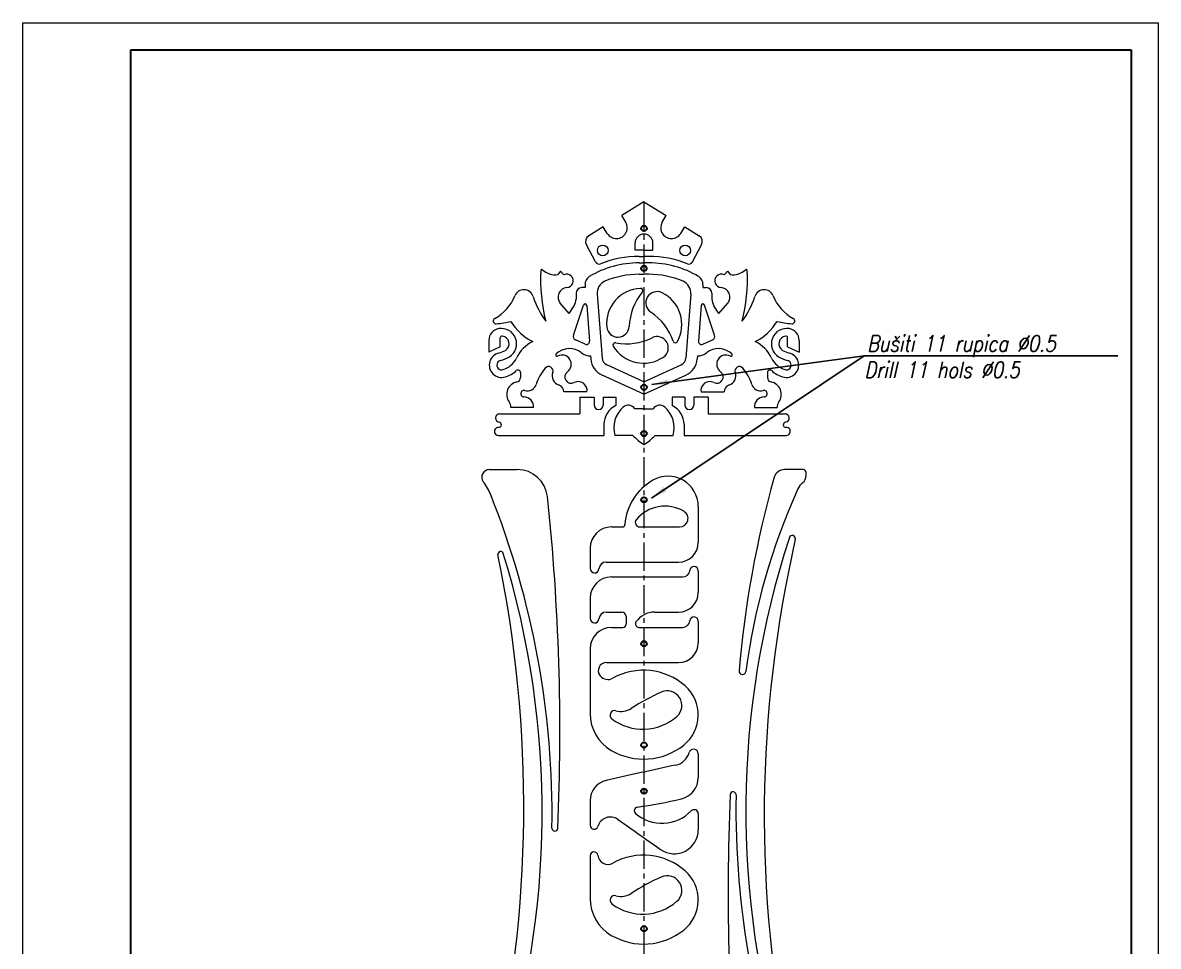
# Model space of a CAD drawing. Extents: x -234 to 800, y -95 to 506.
# Drawn here: x -233.8 to -23.8, y 31.2 to 202 of the extents above; entities that cross this region are included whole.
import ezdxf

# ---------------------------------------------------------------- set-up
doc = ezdxf.new("R2010")
doc.units = 0
doc.header["$LTSCALE"] = 7
doc.header["$MEASUREMENT"] = 0
doc.linetypes.add('CENTER2', pattern=[1.125, 0.75, -0.125, 0.125, -0.125])
doc.layers.get('0').update_dxf_attribs({"linetype": 'CONTINUOUS', "lineweight": 15})
for name, color, linetype, lineweight in [('1', 1, 'CENTER2', 15), ('3', 3, 'CONTINUOUS', 30), ('8', 252, 'CONTINUOUS', 15)]:
    doc.layers.add(name, color=color, linetype=linetype, lineweight=lineweight)
doc.styles.add('ITALICT', font='ITALICT.shx', dxfattribs={"width": 0.8, "height": 3})
doc.dimstyles.get("Standard").update_dxf_attribs({"dimtxt": 3, "dimasz": 3, "dimexe": 0.5, "dimexo": 0.5, "dimgap": 0.8, "dimtad": 1, "dimdsep": 46, "dimtxsty": 'ITALICT', "dimcen": 0.09, "dimazin": 2, "dimtfac": 1, "dimtmove": 0, "dimatfit": 3, "dimfxl": 0, "dimtolj": 1, "dimtzin": 0, "dimarcsym": 0})

msp = doc.modelspace()

# ---------------------------------------------------------------- linework, layer by layer
for p, q in [((-233.8139, -95.0065), (-233.8139, 201.9935)), ((-233.8139, 201.9935), (-23.8139, 201.9935)), ((-23.8139, 201.9935), (-23.8139, -95.0065)), ((-118.9215, 168.8607), (-123.0496, 166.3116)), ((-118.9215, 168.8607), (-114.7934, 166.3116)), ((-122.3082, 165.1108), (-123.0496, 166.3116)), ((-115.5349, 165.1108), (-114.7934, 166.3116)), ((-126.4528, 164.2103), (-129.1214, 162.5625)), ((-125.7113, 163.0094), (-126.4528, 164.2103)), ((-112.1317, 163.0094), (-111.3902, 164.2103)), ((-111.3902, 164.2103), (-108.7216, 162.5625)), ((-127.8897, 157.7603), (-129.5683, 160.9086)), ((-120.5594, 159.8968), (-120.5594, 161.2547)), ((-118.9215, 159.8968), (-120.5594, 159.8968)), ((-118.9215, 159.8968), (-118.9215, 159.8968)), ((-118.9215, 159.8968), (-117.2836, 159.8968)), ((-117.2836, 159.8968), (-117.2836, 161.2547)), ((-109.9533, 157.7603), (-108.2747, 160.9086)), ((-119.8308, 158.7739), (-118.9215, 158.7739)), ((-119.8308, 157.5739), (-118.9215, 157.5739)), ((-118.0122, 158.7739), (-118.9215, 158.7739)), ((-118.0122, 157.5739), (-118.9215, 157.5739)), ((-134.3857, 156.0134), (-134.8581, 155.3975)), ((-133.729, 155.3881), (-134.3857, 156.0134)), ((-119.8308, 155.4739), (-118.9215, 155.4739)), ((-118.0122, 155.4739), (-118.9215, 155.4739)), ((-104.114, 155.3881), (-103.4573, 156.0134)), ((-103.4573, 156.0134), (-102.9849, 155.3975)), ((-129.8182, 153.534), (-129.7771, 153.0016)), ((-108.0248, 153.534), (-108.0659, 153.0016)), ((-131.4828, 151.949), (-131.4828, 150.8705)), ((-129.7771, 153.0016), (-130.4302, 153.0016)), ((-127.5777, 151.7978), (-126.6628, 139.967)), ((-110.2653, 151.7978), (-111.1802, 139.967)), ((-108.0659, 153.0016), (-107.4129, 153.0016)), ((-106.3602, 151.949), (-106.3602, 150.8705)), ((-132.7432, 148.2093), (-134.3986, 150.1244)), ((-132.7432, 148.2093), (-131.8395, 149.6388)), ((-131.9705, 144.1764), (-130.1184, 149.7724)), ((-129.5217, 149.6997), (-129.01, 143.0821)), ((-108.3213, 149.6997), (-108.833, 143.0821)), ((-105.8725, 144.1764), (-107.7246, 149.7724)), ((-105.0998, 148.2093), (-106.0036, 149.6388)), ((-105.0998, 148.2093), (-103.4444, 150.1244)), ((-147.6143, 143.2429), (-147.6143, 141.0622)), ((-145.4883, 142.0657), (-145.4883, 143.6971)), ((-129.8107, 142.5224), (-131.6058, 143.3409)), ((-108.0323, 142.5224), (-106.2372, 143.3409)), ((-92.3547, 142.0657), (-92.3547, 143.6971)), ((-90.2287, 143.2429), (-90.2287, 141.0622)), ((-145.4883, 142.0657), (-147.6143, 141.0622)), ((-92.3547, 142.0657), (-90.2287, 141.0622)), ((-128.8017, 140.388), (-128.7566, 139.8051)), ((-118.9215, 135.5903), (-125.7857, 138.7133)), ((-118.9215, 135.5903), (-112.0573, 138.7133)), ((-109.0413, 140.388), (-109.0864, 139.8051)), ((-141.763, 137.2922), (-141.763, 136.3741)), ((-118.9215, 133.2831), (-126.6554, 136.8018)), ((-118.9215, 133.2831), (-111.1876, 136.8018)), ((-96.08, 137.2922), (-96.08, 136.3741)), ((-129.464, 133.7016), (-133.7701, 133.7016)), ((-130.8135, 132.7607), (-130.8135, 129.6322)), ((-130.8135, 132.7607), (-128.1384, 132.7607)), ((-128.1384, 132.7607), (-128.1384, 131.259)), ((-126.4846, 132.7607), (-124.11, 132.7607)), ((-126.4846, 132.7607), (-126.4846, 131.259)), ((-124.11, 132.7607), (-124.11, 131.1904)), ((-111.3584, 132.7607), (-113.733, 132.7607)), ((-113.733, 132.7607), (-113.733, 131.1904)), ((-111.3584, 132.7607), (-111.3584, 131.259)), ((-107.0295, 132.7607), (-109.7046, 132.7607)), ((-109.7046, 132.7607), (-109.7046, 131.259)), ((-108.379, 133.7016), (-104.0729, 133.7016)), ((-107.0295, 132.7607), (-107.0295, 129.6322)), ((-139.3575, 130.8104), (-143.548, 130.8104)), ((-118.9215, 130.5677), (-120.6252, 130.5677)), ((-118.9215, 130.5677), (-117.2178, 130.5677)), ((-98.4855, 130.8104), (-94.295, 130.8104)), ((-145.6213, 129.6322), (-130.8135, 129.6322)), ((-107.0295, 129.6322), (-92.8269, 129.6322)), ((-126.3218, 127.6544), (-126.3218, 125.6695)), ((-111.5212, 127.6544), (-111.5212, 125.6695)), ((-145.8527, 125.6695), (-126.3218, 125.6695)), ((-120.9815, 125.6695), (-124.2886, 125.6695)), ((-116.8615, 125.6695), (-113.5544, 125.6695)), ((-111.5212, 125.6695), (-92.5955, 125.6695)), ((-147.5156, 119.3447), (-142.346, 119.3447)), ((-89.4839, 119.3447), (-92.9482, 119.3447)), ((-88.9217, 118.2802), (-88.9217, 118.7825)), ((-108.8835, 112.4979), (-108.8835, 105.8608)), ((-124.9398, 108.7329), (-122.9425, 108.7329)), ((-119.7149, 108.7329), (-112.3364, 108.7329)), ((-128.8827, 104.79), (-128.8827, 101.0435)), ((-125.8973, 102.2325), (-112.5118, 102.2325)), ((-124.9398, 99.4785), (-111.771, 99.4785)), ((-108.8835, 100.6238), (-108.8835, 96.6064)), ((-128.8827, 95.5355), (-128.8827, 91.7891)), ((-125.8973, 92.9781), (-123.0379, 92.9781)), ((-116.9538, 92.9781), (-112.5118, 92.9781)), ((-122.2266, 92.1668), (-122.2266, 90.772)), ((-108.8835, 91.2938), (-108.8835, 87.2764)), ((-124.9398, 90.1485), (-122.8502, 90.1485)), ((-119.868, 90.1485), (-111.771, 90.1485)), ((-128.8827, 86.2055), (-128.8827, 74.2009)), ((-125.8835, 83.6481), (-112.5118, 83.6481)), ((-108.8835, 66.7678), (-108.8835, 62.3748)), ((-128.8827, 58.1164), (-128.8827, 53.5439)), ((-108.8835, 55.6759), (-108.8835, 52.7155)), ((-128.8827, 47.9247), (-128.8827, 40.0015))]:
    msp.add_line(p, q)
for centre in [(-126.5448, 159.8736), (-111.2982, 159.8736)]:
    msp.add_circle(centre, 0.9889)
for centre, radius, start, end in [((-124.0097, 164.0601), 1.9998, 211.694316, 31.69433), ((-113.8333, 164.0601), 1.9998, 148.30567, 328.305684), ((-128.4638, 161.4975), 1.2517, 121.694327, 208.065387), ((-118.9215, 161.2547), 1.6379, 90, 180), ((-118.9215, 161.2547), 1.6379, 0, 90), ((-109.3792, 161.4975), 1.2517, 331.934613, 58.305673), ((-119.8308, 139.552), 18.0218, 90, 120.701643), ((-127.219, 158.1179), 0.7601, 208.065387, 291.699814), ((-119.8308, 139.552), 19.2218, 90, 111.699814), ((-118.0122, 139.552), 19.2218, 68.300186, 90), ((-118.0122, 139.552), 18.0218, 59.298357, 90), ((-110.624, 158.1179), 0.7601, 248.300186, 331.934613), ((-103.8735, 154.8072), 34.1786, 177.737518, 193.601511), ((-137.8259, 156.1486), 0.1997, 46.644209, 177.737518), ((-135.3459, 158.7752), 3.4127, 226.644209, 278.217021), ((-133.2443, 154.2441), 1.2424, 273.146337, 112.961918), ((-119.8308, 139.552), 15.9218, 90, 113.378453), ((-118.0122, 139.552), 15.9218, 66.621547, 90), ((-104.5987, 154.2441), 1.2424, 67.038082, 266.853663), ((-102.4971, 158.7752), 3.4127, 261.782979, 313.355791), ((-133.9695, 154.8072), 34.1786, 346.398489, 2.262482), ((-100.0171, 156.1486), 0.1997, 2.262482, 133.355791), ((-128.2072, 153.6585), 1.6158, 120.701643, 184.421843), ((-125.2039, 151.9813), 2.3809, 113.378453, 184.421843), ((-112.6391, 151.9813), 2.3809, 355.578157, 66.621547), ((-109.6358, 153.6585), 1.6158, 355.578157, 59.298357), ((-150.4992, 154.5949), 8.3045, 298.543101, 337.990397), ((-141.1384, 150.8111), 1.7922, 18.205572, 157.990397), ((-123.3557, 156.6597), 16.9276, 198.205572, 215.751108), ((-133.0805, 151.2638), 1.7423, 93.146337, 220.839632), ((-130.4302, 151.949), 1.0526, 90, 180), ((-119.2855, 146.3268), 6.5434, 92.599595, 185.419048), ((-111.2123, 145.4553), 10.4438, 140.134866, 177.940997), ((-119.5626, 152.4286), 0.4353, 320.134866, 92.599595), ((-116.5051, 150.1798), 2.0805, 63.852757, 236.374707), ((-118.4718, 146.1736), 6.5434, 331.033305, 63.852757), ((-107.4129, 151.949), 1.0526, 0, 90), ((-104.7626, 151.2638), 1.7423, 319.160368, 86.853663), ((-114.4873, 156.6597), 16.9276, 324.248892, 341.794428), ((-96.7046, 150.8111), 1.7922, 22.009603, 161.794428), ((-87.3438, 154.5949), 8.3045, 202.009603, 241.456899), ((-133.7876, 150.8705), 2.3049, 327.698409, 0), ((-129.8274, 149.6761), 0.3065, 4.421843, 161.686341), ((-108.0156, 149.6761), 0.3065, 18.313659, 175.578157), ((-104.0554, 150.8705), 2.3049, 180, 212.301591), ((-146.2787, 146.8356), 0.5285, 118.543101, 274.537417), ((-123.4406, 139.7512), 10.4438, 18.568575, 56.374707), ((-91.5643, 146.8356), 0.5285, 265.462583, 61.456899), ((-145.4182, 143.2429), 2.1961, 99.171447, 180), ((-147.5087, 162.3347), 16.0763, 274.537417, 284.331561), ((-145.3154, 142.6064), 2.8408, 302.282754, 99.171447), ((-135.1247, 151.7798), 9.7902, 210.85511, 243.561069), ((-123.7285, 145.9053), 2.0805, 185.419048, 357.940997), ((-102.7183, 151.7798), 9.7902, 296.438931, 329.14489), ((-92.5276, 142.6064), 2.8408, 80.828553, 237.717246), ((-90.3343, 162.3347), 16.0763, 255.668439, 265.462583), ((-92.4248, 143.2429), 2.1961, 0, 80.828553), ((-145.1506, 143.6971), 0.3377, 81.408341, 180), ((-145.3154, 142.6064), 1.4408, 302.282754, 81.408341), ((-136.8045, 137.3195), 6.2929, 115.198704, 155.03809), ((-131.3226, 143.962), 0.6825, 161.686341, 245.487249), ((-129.5754, 143.0383), 0.5671, 245.487249, 4.421843), ((-124.2285, 142.3782), 0.4353, 78.898985, 211.363714), ((-122.1339, 153.0537), 10.4438, 258.898985, 296.705116), ((-116.5055, 141.8653), 2.0805, 304.183167, 116.705116), ((-113.1278, 143.2155), 0.4353, 198.568575, 331.033305), ((-108.2676, 143.0383), 0.5671, 175.578157, 294.512751), ((-106.5204, 143.962), 0.6825, 294.512751, 18.313659), ((-101.0386, 137.3195), 6.2929, 24.96191, 64.801296), ((-92.5276, 142.6064), 1.4408, 98.591659, 237.717246), ((-92.6924, 143.6971), 0.3377, 0, 98.591659), ((-145.2565, 138.6664), 2.2807, 102.458373, 286.515044), ((-146.5634, 144.5818), 3.7774, 282.458373, 302.282754), ((-135.0051, 140.5586), 0.2472, 133.680228, 297.803214), ((-132.7178, 138.1635), 3.559, 50.66796, 133.680228), ((-128.9674, 142.7403), 2.3582, 230.66796, 274.030854), ((-119.0129, 145.5573), 6.5434, 211.363714, 304.183167), ((-108.8756, 142.7403), 2.3582, 265.969146, 309.33204), ((-105.1252, 138.1635), 3.559, 46.319772, 129.33204), ((-102.8379, 140.5586), 0.2472, 242.196786, 46.319772), ((-91.2796, 144.5818), 3.7774, 237.717246, 257.541627), ((-92.5866, 138.6664), 2.2807, 253.484956, 77.541627), ((-145.2565, 138.6664), 0.8807, 102.458373, 286.515044), ((-146.5634, 144.5818), 5.1774, 282.458373, 302.282754), ((-146.1465, 141.6682), 4.0117, 286.515044, 335.03809), ((-134.088, 138.8194), 1.719, 306.071053, 117.803214), ((-125.1625, 140.083), 3.6048, 184.421843, 245.535736), ((-125.1625, 140.083), 1.5048, 184.421843, 245.535736), ((-112.6805, 140.083), 1.5048, 294.464264, 355.578157), ((-112.6805, 140.083), 3.6048, 294.464264, 355.578157), ((-103.755, 138.8194), 1.719, 62.196786, 233.928947), ((-91.6965, 141.6682), 4.0117, 204.96191, 253.484956), ((-91.2796, 144.5818), 5.1774, 237.717246, 257.541627), ((-92.5866, 138.6664), 0.8807, 253.484956, 77.541627), ((-146.1465, 141.6682), 5.4117, 286.515044, 311.854432), ((-142.2264, 137.2922), 0.4634, 0, 131.854432), ((-130.5724, 132.4551), 8.6966, 139.386422, 162.305091), ((-136.5589, 137.5887), 0.8104, 340.698812, 139.386422), ((-134.072, 136.7177), 1.8246, 160.698812, 252.224096), ((-132.3801, 136.4748), 1.1817, 126.071053, 297.749674), ((-105.4629, 136.4748), 1.1817, 242.250326, 53.928947), ((-103.771, 136.7177), 1.8246, 287.775904, 19.301188), ((-101.2841, 137.5887), 0.8104, 40.613578, 199.301188), ((-107.2706, 132.4551), 8.6966, 17.694909, 40.613578), ((-95.6166, 137.2922), 0.4634, 48.145568, 180), ((-91.6965, 141.6682), 5.4117, 228.145568, 253.484956), ((-141.9496, 133.2453), 2.3566, 101.790881, 215.683567), ((-142.6027, 136.3741), 0.8397, 281.790881, 0), ((-140.5016, 135.623), 1.7258, 254.66952, 342.305091), ((-135.0082, 133.7978), 1.2417, 355.559927, 72.224096), ((-131.0703, 133.9854), 1.6312, 349.98242, 117.749674), ((-106.7727, 133.9854), 1.6312, 62.250326, 190.01758), ((-102.8349, 133.7978), 1.2417, 107.775904, 184.440073), ((-97.3414, 135.623), 1.7258, 197.694909, 285.33048), ((-95.2403, 136.3741), 0.8397, 180, 258.209119), ((-95.8934, 133.2453), 2.3566, 324.316433, 78.209119), ((-141.1164, 133.3804), 0.5995, 74.66952, 269.063544), ((-141.1557, 130.9754), 1.8058, 354.756942, 89.063544), ((-96.6873, 130.9754), 1.8058, 90.936456, 185.243058), ((-96.7266, 133.3804), 0.5995, 270.936456, 105.33048), ((-145.2369, 130.8845), 1.6906, 357.489302, 35.683567), ((-127.3115, 131.259), 0.8269, 180, 0), ((-122.3895, 127.6544), 3.9323, 115.945862, 180), ((-119.4023, 127.0834), 5.0868, 131.417096, 196.138695), ((-121.834, 129.8399), 1.4109, 31.050314, 131.417096), ((-116.009, 129.8399), 1.4109, 48.582904, 148.949686), ((-118.4407, 127.0834), 5.0868, 343.861305, 48.582904), ((-115.4535, 127.6544), 3.9323, 0, 64.054138), ((-110.5315, 131.259), 0.8269, 180, 0), ((-92.6061, 130.8845), 1.6906, 144.316433, 182.510698), ((-145.6213, 128.8694), 0.7627, 90, 262.662462), ((-145.7815, 127.6255), 0.4915, 266.666559, 82.662462), ((-92.6667, 127.6255), 0.4915, 97.337538, 273.333441), ((-92.8269, 128.8694), 0.7627, 277.337538, 90), ((-145.8527, 126.4027), 0.7333, 86.666559, 270), ((-92.5955, 126.4027), 0.7333, 270, 93.333441), ((-114.7362, 131.2174), 8.3537, 221.616068, 239.93316), ((-123.1068, 131.2174), 8.3537, 300.06684, 318.383932), ((-147.5156, 117.939), 1.4057, 90, 217.253965), ((-142.346, 113.7404), 5.6044, 6.053347, 90), ((-114.5019, 112.4979), 5.6184, 0, 119.814731), ((88.3506, 66.2842), 190.3307, 164.262267, 175.227017), ((-92.9482, 117.3738), 1.9709, 90, 164.262267), ((-90.7131, 118.2802), 1.7914, 308.021636, 0), ((-89.4839, 118.7825), 0.5623, 0, 90), ((-156.8599, 110.8324), 10.334, 21.712273, 37.253965), ((-112.1781, 108.4426), 10.2923, 119.814731, 175.795047), ((19.1031, 66.3244), 120.2152, 155.71329, 172.512897), ((-87.8105, 114.5679), 2.9209, 128.021636, 155.71329), ((-295.7229, 55.5376), 159.8011, 359.091096, 21.712273), ((-545.4142, 70.9967), 410.9326, 357.485881, 6.053347), ((-115.0195, 105.6715), 6.9038, 59.861334, 140.457288), ((-112.3364, 110.2929), 1.56, 270, 59.861334), ((-119.7149, 109.5479), 0.815, 140.457288, 270), ((-124.9398, 104.79), 3.9429, 90, 180), ((-122.9425, 109.2341), 0.5012, 270, 355.795047), ((-91.4927, 106.5776), 0.572, 347.172117, 161.883462), ((-112.5118, 105.8608), 3.6283, 270, 0), ((62.5127, 56.1916), 162.6104, 161.883462, 197.107049), ((133.8512, 55.2653), 230.5401, 167.172117, 191.675553), ((-371.6942, 56.9405), 230.5401, 347.172117, 11.675553), ((-145.426, 103.6977), 0.5087, 17.107049, 191.675553), ((-300.3557, 56.0142), 162.6104, 341.883462, 17.107049), ((-128.0634, 101.0435), 0.8193, 180, 355.671332), ((-125.8973, 100.8795), 1.3529, 90, 175.671332), ((-109.6688, 100.6238), 0.7853, 0, 175.127369), ((-124.9398, 95.5355), 3.9429, 90, 180), ((-111.771, 100.803), 1.3245, 270, 355.127369), ((-112.5118, 96.6064), 3.6283, 270, 0), ((-125.8973, 91.6251), 1.3529, 90, 175.671332), ((-123.0379, 92.1668), 0.8113, 0, 90), ((-116.9538, 88.7991), 4.179, 90, 145.590306), ((-128.0634, 91.7891), 0.8193, 180, 355.671332), ((-122.8502, 90.772), 0.6236, 270, 0), ((-119.868, 90.7952), 0.6467, 145.590306, 270), ((-111.771, 91.473), 1.3245, 270, 355.127369), ((-109.6688, 91.2938), 0.7853, 0, 175.127369), ((-124.9398, 86.2055), 3.9429, 90, 180), ((-112.5118, 87.2764), 3.6283, 270, 0), ((-125.8835, 82.153), 1.4951, 90, 219.218485), ((-119.008, 70.5687), 11.6602, 48.703147, 119.11205), ((-100.7021, 82.0696), 0.6202, 175.227017, 352.512897), ((-125.5916, 82.3912), 1.8718, 219.218485, 299.11205), ((-99.1962, 41.1903), 40.5152, 114.062578, 123.05525), ((-114.6162, 75.7227), 2.6964, 311.226318, 114.062578), ((-116.0275, 73.9617), 7.144, 308.540773, 48.703147), ((-121.0093, 74.2009), 7.8734, 180, 239.828997), ((-124.3549, 73.9083), 0.8537, 73.857044, 233.254603), ((-119.1431, 80.8889), 9.5653, 233.254603, 311.226318), ((-123.1646, 78.0206), 3.4273, 253.857044, 303.05525), ((-118.988, 77.6781), 11.8954, 239.828997, 308.540773), ((-109.7348, 66.7678), 0.8513, 0, 164.001868), ((-113.7121, 67.9081), 3.2861, 282.122458, 344.001868), ((108.64, -967.2917), 1055.524, 102.1224577, 102.8389933), ((-125.061, 58.1164), 3.8217, 102.838993, 180), ((-112.9211, 62.3748), 4.0376, 283.27361, 0), ((307.5712, 41.2091), 410.9326, 177.485881, 186.053347), ((-102.4337, 59.2116), 0.5327, 359.091096, 177.485881), ((57.8799, 56.6682), 159.8011, 179.091096, 201.712273), ((-120.0568, 56.2548), 0.6619, 98.043564, 229.252402), ((-132.8746, 146.9581), 90.9426, 278.043564, 283.27361), ((-125.1368, 52.6928), 2.3881, 54.893708, 164.201455), ((6382.6971, 9310.2424), 11313.7122, 234.89370768, 234.94265548), ((-115.5831, 61.4472), 7.5157, 229.252402, 315.806678), ((-109.647, 55.6759), 0.7635, 0, 135.806678), ((-135.4093, 52.9943), 0.5327, 179.091096, 357.485881), ((-128.1447, 53.5439), 0.738, 180, 344.201455), ((-113.3109, 52.7155), 4.4274, 234.942655, 0), ((-128.1662, 47.9247), 0.7166, 5.923569, 180), ((-125.5916, 48.1918), 1.8718, 185.923569, 299.11205), ((-119.008, 36.3693), 11.6602, 48.703147, 119.11205), ((-114.6162, 41.5233), 2.6964, 311.226318, 114.062578), ((-116.0275, 39.7623), 7.144, 308.540773, 48.703147), ((-99.1962, 6.9909), 40.5152, 114.062578, 123.05525), ((-121.0093, 40.0015), 7.8734, 180, 239.828997), ((-124.3549, 39.7089), 0.8537, 73.857044, 233.254603), ((-123.1646, 43.8211), 3.4273, 253.857044, 303.05525), ((-119.1431, 46.6895), 9.5653, 233.254603, 311.226318), ((-118.988, 43.4786), 11.8954, 239.828997, 308.540773)]:
    msp.add_arc(centre, radius, start, end)
at = {"layer": '1'}
msp.add_line((-118.9215, 168.8607), (-118.9215, -7.1389), dxfattribs=at)
at = {"layer": '3'}
for p, q in [((-213.8139, -90.0065), (-213.8139, 196.9935)), ((-213.8139, 196.9935), (-28.8139, 196.9935)), ((-28.8139, 196.9935), (-28.8139, -90.0065))]:
    msp.add_line(p, q, dxfattribs=at)
for centre in [(-118.9215, 163.9594), (-118.9336, 156.5462), (-118.9215, 134.5607), (-118.9215, 126.0004), (-118.9215, 113.7471), (-118.9215, 87.1323), (-118.9215, 68.3928), (-118.9215, 59.8626), (-118.9215, 34.4251)]:
    msp.add_circle(centre, 0.5, dxfattribs=at)

# ---------------------------------------------------------------- texts
at = {"style": 'ITALICT', "width": 0.8}
msp.add_text('Bušiti 11 rupica %%C0.5', height=3, dxfattribs=at).set_placement((-77.6439, 141.1533))
at = {"layer": '8', "style": 'ITALICT', "width": 0.8}
msp.add_text('Drill 11 hols %%C0.5', height=3, dxfattribs=at).set_placement((-78.1453, 136.2952))

# ---------------------------------------------------------------- leaders
for points in [[(-117.512, 114.0597), (-78.185, 140.3884), (-31.2716, 140.3884)], [(-117.4617, 135.1067), (-78.185, 140.3884)]]:
    msp.add_leader(points, dimstyle='Standard', override={"dimgap": 0.8, "dimtad": 0, "dimarcsym": 1})

doc.saveas('drawing.dxf')
